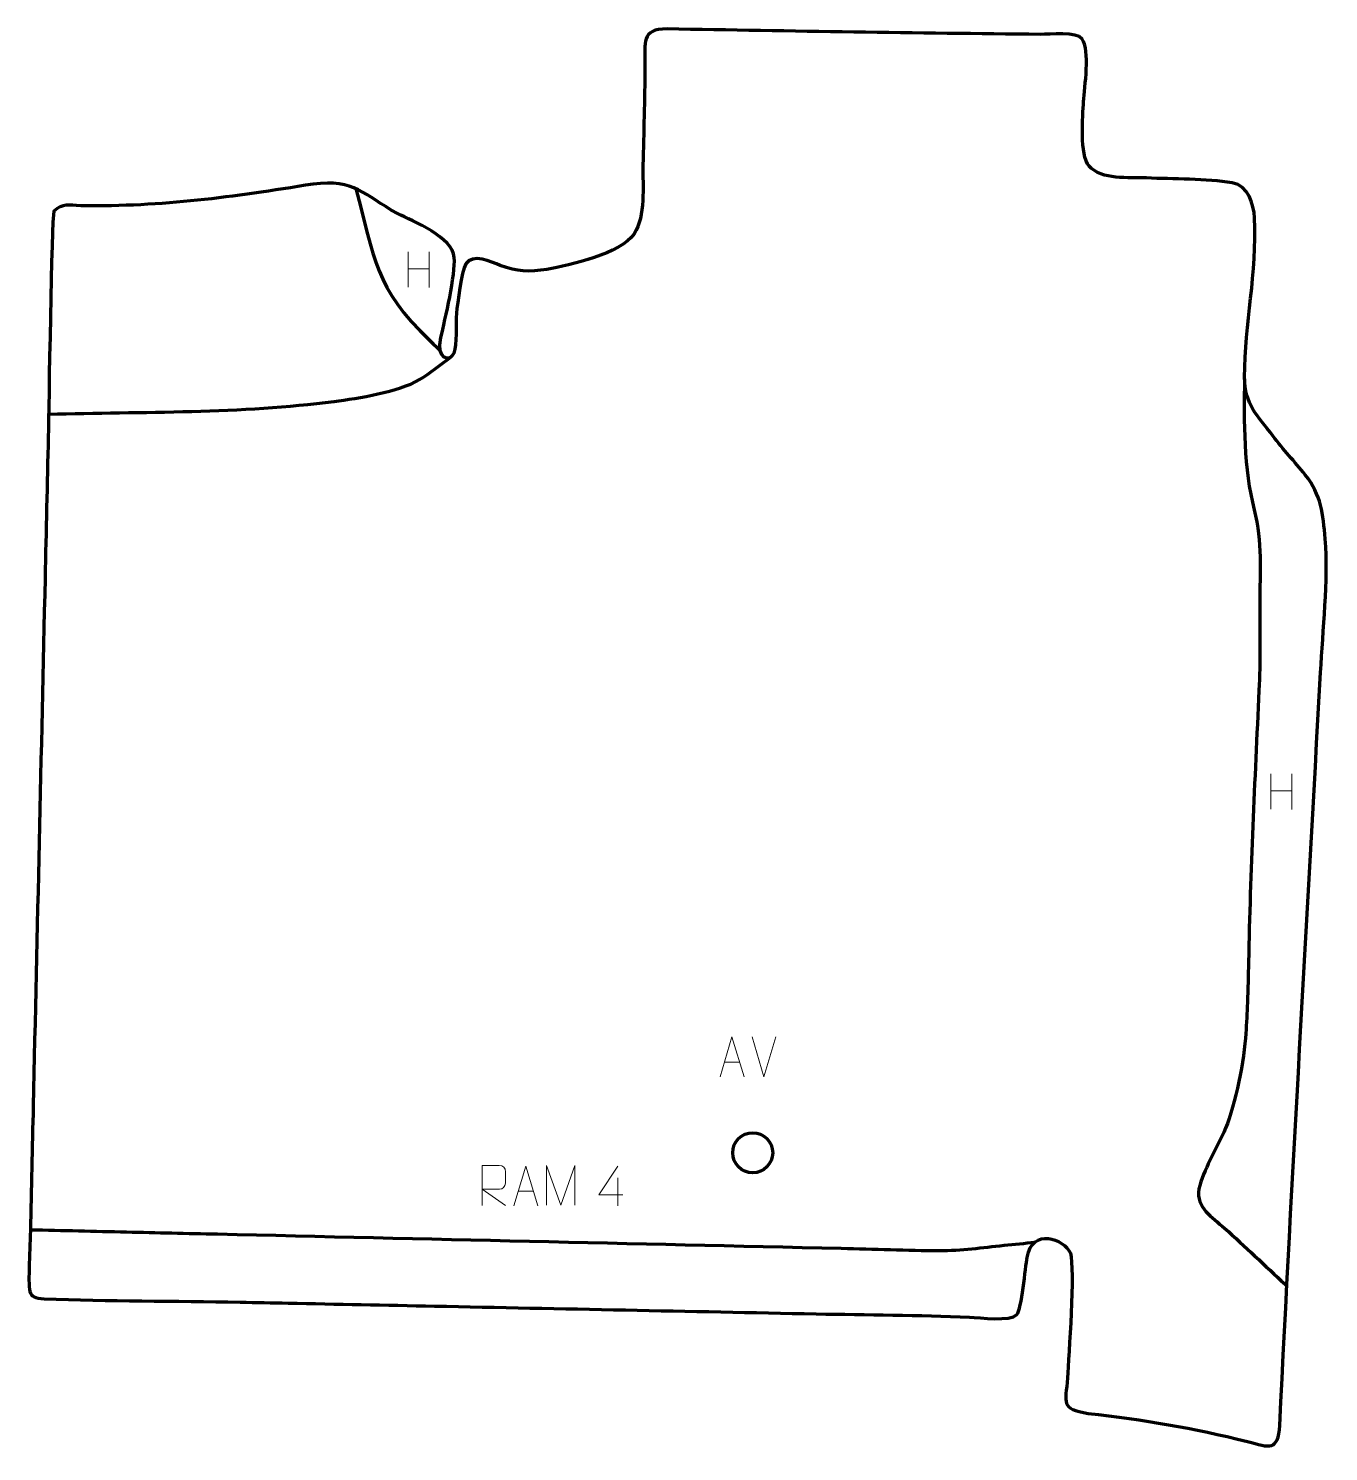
# Model space of a CAD drawing. Header units: millimetres. Extents: x -913 to -101, y 46 to 935.
import ezdxf

# ---------------------------------------------------------------- set-up
doc = ezdxf.new("R2010")
doc.units = ezdxf.units.MM
doc.header["$MEASUREMENT"] = 0
doc.layers.add('layer 2', color=7, linetype='Continuous')
doc.layers.add('layer 3', color=7, linetype='Continuous')

msp = doc.modelspace()

# ---------------------------------------------------------------- linework, layer by layer
at = {"layer": 'layer 2', "color": 140, "lineweight": 158}
for points, knots in [([(-708.3793, 834.9999), (-696.5573, 791.6883), (-696.6841, 772.8734), (-662.3642, 740.2951), (-662.3642, 740.2951), (-662.3642, 740.2951), (-659.9495, 738.003), (-659.9495, 738.003), (-659.9495, 738.003), (-659.9495, 738.003), (-657.7483, 735.9222), (-657.7483, 735.9222), (-657.7483, 735.9222), (-657.7483, 735.9222), (-655.5568, 733.8097), (-655.5568, 733.8097)], [0, 0, 0, 0, 0.2, 0.2, 0.2, 0.2, 0.4, 0.4, 0.4, 0.4, 0.6, 0.6, 0.6, 0.6, 1, 1, 1, 1]), ([(-900.2306, 694.0848), (-842.0342, 695.6367), (-779.4261, 694.4603), (-721.9479, 702.0628), (-721.9479, 702.0628), (-706.7643, 704.0711), (-681.7332, 707.8927), (-668.5618, 715.6206), (-668.5618, 715.6206), (-661.9028, 719.7007), (-655.432, 725.0019), (-649.0302, 729.5775)], [0, 0, 0, 0, 0.25, 0.25, 0.25, 0.25, 0.5, 0.5, 0.5, 0.5, 1, 1, 1, 1]), ([(-153.1468, 716.0489), (-153.7675, 689.8481), (-153.662, 659.7296), (-147.1345, 634.3129), (-147.1345, 634.3129), (-141.8984, 613.8533), (-143.6596, 596.1024), (-143.6382, 575.2599), (-143.6382, 575.2599), (-143.6196, 557.2456), (-143.2848, 539.4712), (-144.136, 521.469), (-144.136, 521.469), (-146.8099, 464.924), (-149.5619, 408.4175), (-150.6803, 351.8131), (-150.6803, 351.8131), (-150.8427, 343.3298), (-151.0567, 334.8592), (-151.3654, 326.3797), (-151.3654, 326.3797), (-151.6181, 319.9483), (-151.9293, 313.5306), (-152.3031, 307.1051), (-152.3031, 307.1051), (-153.2561, 291.0135), (-158.8812, 262.555), (-165.0524, 247.7994), (-165.0524, 247.7994), (-167.9999, 240.9986), (-171.6265, 234.3649), (-174.8292, 227.6529), (-174.8292, 227.6529), (-177.374, 222.1818), (-180.3374, 215.7259), (-181.7924, 209.8793), (-181.7924, 209.8793), (-183.2838, 197.8809), (-173.7382, 192.5696), (-165.6277, 185.3579), (-165.6277, 185.3579), (-152.8164, 173.9663), (-140.3967, 161.9816), (-127.8404, 150.2945), (-127.8404, 150.2945), (-127.8404, 150.2945), (-126.7355, 149.2678), (-126.7355, 149.2678)], [0, 0, 0, 0, 0.07692308, 0.07692308, 0.07692308, 0.07692308, 0.15384615, 0.15384615, 0.15384615, 0.15384615, 0.23076923, 0.23076923, 0.23076923, 0.23076923, 0.30769231, 0.30769231, 0.30769231, 0.30769231, 0.38461538, 0.38461538, 0.38461538, 0.38461538, 0.46153846, 0.46153846, 0.46153846, 0.46153846, 0.53846154, 0.53846154, 0.53846154, 0.53846154, 0.61538462, 0.61538462, 0.61538462, 0.61538462, 0.69230769, 0.69230769, 0.69230769, 0.69230769, 0.76923077, 0.76923077, 0.76923077, 0.76923077, 0.84615385, 0.84615385, 0.84615385, 0.84615385, 1, 1, 1, 1]), ([(-911.633, 184.4307), (-891.6507, 183.9724), (-871.6685, 183.514), (-851.6862, 183.0557), (-851.6862, 183.0557), (-832.7031, 182.6202), (-813.7199, 182.1848), (-794.7368, 181.7494), (-794.7368, 181.7494), (-664.8521, 178.7701), (-534.9674, 175.7908), (-405.0827, 172.8115), (-405.0827, 172.8115), (-384.7327, 172.339), (-364.0286, 171.4738), (-343.7167, 171.3976), (-343.7167, 171.3976), (-330.2111, 171.3469), (-316.8157, 173.3119), (-303.4076, 174.6779), (-303.4076, 174.6779), (-296.9575, 175.321), (-290.5075, 175.9641), (-284.0574, 176.6072)], [0, 0, 0, 0, 0.14285714, 0.14285714, 0.14285714, 0.14285714, 0.28571429, 0.28571429, 0.28571429, 0.28571429, 0.42857143, 0.42857143, 0.42857143, 0.42857143, 0.57142857, 0.57142857, 0.57142857, 0.57142857, 0.71428571, 0.71428571, 0.71428571, 0.71428571, 1, 1, 1, 1])]:
    msp.add_open_spline(points, degree=3, knots=knots, dxfattribs=at)
at = {"layer": 'layer 3', "color": 142, "lineweight": 200}
msp.add_ellipse((-460.4073, 232.5149), major_axis=(0, 12.5), ratio=1, dxfattribs=at)
at = {"layer": 'layer 3', "color": 242, "lineweight": 158}
msp.add_open_spline([(-780.6334, 139.1814), (-820.9292, 140.0203), (-863.0161, 139.6703), (-902.9936, 141.2823), (-902.9936, 141.2823), (-908.9783, 141.5236), (-911.0587, 142.6721), (-911.9012, 145.7462), (-911.9012, 145.7462), (-912.8344, 149.1515), (-912.5075, 156.6114), (-912.4043, 160.5169), (-912.4043, 160.5169), (-912.1988, 168.296), (-911.8322, 176.0619), (-911.647, 183.8409), (-911.647, 183.8409), (-911.0283, 209.8247), (-910.4778, 235.8101), (-909.8932, 261.7947), (-909.8932, 261.7947), (-907.4199, 371.7296), (-904.9466, 481.6645), (-902.4733, 591.5994), (-902.4733, 591.5994), (-901.81, 621.0819), (-901.1467, 650.5645), (-900.4834, 680.047), (-900.4834, 680.047), (-900.1305, 696.0388), (-898.4488, 816.1128), (-896.9595, 820.9075), (-896.9595, 820.9075), (-891.1896, 826.1004), (-887.6016, 824.4606), (-880.1384, 824.2914), (-880.1384, 824.2914), (-828.1579, 823.5429), (-785.9039, 829.6906), (-735.0183, 837.8238), (-735.0183, 837.8238), (-708.6773, 841.0473), (-703.7826, 831.293), (-682.3453, 819.4135), (-682.3453, 819.4135), (-672.1057, 814.3896), (-647.8652, 804.7911), (-646.8314, 791.9437), (-646.8314, 791.9437), (-645.976, 781.3138), (-652.5192, 753.3824), (-655.1832, 742.0137), (-655.1832, 742.0137), (-658.3198, 728.6224), (-649.5222, 725.8879), (-647.1491, 732.1184), (-647.1491, 732.1184), (-644.921, 737.9685), (-646.188, 749.8811), (-645.4956, 757.0909), (-645.4956, 757.0909), (-644.8647, 763.2342), (-642.3394, 783.3733), (-639.6438, 787.9317), (-639.6438, 787.9317), (-635.5153, 794.9135), (-623.8027, 789.0446), (-618.11, 786.9905), (-618.11, 786.9905), (-607.2833, 783.0837), (-600.3775, 782.7741), (-588.9144, 784.526), (-588.9144, 784.526), (-574.3173, 787.2902), (-542.97, 794.1491), (-534.3938, 806.7513), (-534.3938, 806.7513), (-527.2791, 818.144), (-529.2664, 836.3513), (-528.9551, 849.7301), (-528.9551, 849.7301), (-528.4801, 870.1481), (-527.9573, 890.5317), (-527.7394, 910.9569), (-527.7394, 910.9569), (-527.7394, 910.9569), (-527.7235, 912.4511), (-527.7235, 912.4511), (-527.7235, 912.4511), (-527.6098, 925.6665), (-530.3408, 935.0873), (-513.8455, 934.7846), (-513.8455, 934.7846), (-436.1699, 933.3657), (-358.4048, 932.1461), (-280.7213, 931.3731), (-280.7213, 931.3731), (-274.8731, 931.3149), (-257.9699, 933.336), (-254.508, 928.4595), (-254.508, 928.4595), (-249.6195, 921.5734), (-253.0766, 898.3649), (-253.6701, 889.4375), (-253.6701, 889.4375), (-254.2818, 880.2597), (-256.2749, 855.9512), (-250.2563, 849.0767), (-250.2563, 849.0767), (-242.4833, 840.1986), (-225.5087, 842.1036), (-214.4278, 841.6406), (-214.4278, 841.6406), (-197.8987, 840.9729), (-176.8715, 841.13), (-160.8881, 838.6232), (-160.8881, 838.6232), (-150.7242, 837.0291), (-147.5296, 825.4773), (-146.8675, 816.7662), (-146.8675, 816.7662), (-145.2475, 782.0992), (-152.976, 750.7488), (-153.1723, 717.1675), (-153.1723, 717.1675), (-152.9458, 699.8929), (-145.2924, 693.3396), (-135.4077, 680.4408), (-135.4077, 680.4408), (-128.9046, 671.9546), (-122.0084, 664.3689), (-115.1952, 656.2163), (-115.1952, 656.2163), (-105.1213, 643.3177), (-104.2153, 631.8532), (-102.7089, 616.1151), (-102.7089, 616.1151), (-100.6858, 589.8008), (-104.2345, 559.2608), (-105.6835, 532.5503), (-105.6835, 532.5503), (-114.2035, 375.744), (-123.4586, 218.9539), (-131.1617, 62.1069), (-131.1617, 62.1069), (-132.28, 45.8024), (-137.3118, 48.3788), (-151.3032, 52.0241), (-151.3032, 52.0241), (-185.3947, 60.7395), (-215.9242, 65.5815), (-250.7765, 69.6454), (-250.7765, 69.6454), (-268.5142, 72.5139), (-264.8324, 76.0176), (-263.8078, 91.8435), (-263.8078, 91.8435), (-262.9564, 105.678), (-259, 160.0987), (-261.9544, 169.7296), (-261.9544, 169.7296), (-266.2229, 178.9815), (-285.351, 185.9274), (-289.0439, 167.1351), (-289.0439, 167.1351), (-289.9851, 160.9458), (-292.4023, 134.6418), (-295.3973, 131.3346), (-295.3973, 131.3346), (-299.3057, 127.0189), (-318.5207, 129.4892), (-324.924, 129.7867), (-324.924, 129.7867), (-356.541, 131.217), (-389.0099, 131.215), (-420.7483, 131.8605), (-420.7483, 131.8605), (-500.2229, 133.4769), (-579.6976, 135.0941), (-659.1722, 136.7106), (-659.1722, 136.7106), (-689.6624, 137.3308), (-720.1527, 137.9511), (-750.643, 138.5713), (-750.643, 138.5713), (-760.6398, 138.7746), (-770.6366, 138.978), (-780.6334, 139.1814)], degree=3, knots=[0, 0, 0, 0, 0.02083333, 0.02083333, 0.02083333, 0.02083333, 0.04166667, 0.04166667, 0.04166667, 0.04166667, 0.0625, 0.0625, 0.0625, 0.0625, 0.08333333, 0.08333333, 0.08333333, 0.08333333, 0.10416667, 0.10416667, 0.10416667, 0.10416667, 0.125, 0.125, 0.125, 0.125, 0.14583333, 0.14583333, 0.14583333, 0.14583333, 0.16666667, 0.16666667, 0.16666667, 0.16666667, 0.1875, 0.1875, 0.1875, 0.1875, 0.20833333, 0.20833333, 0.20833333, 0.20833333, 0.22916667, 0.22916667, 0.22916667, 0.22916667, 0.25, 0.25, 0.25, 0.25, 0.27083333, 0.27083333, 0.27083333, 0.27083333, 0.29166667, 0.29166667, 0.29166667, 0.29166667, 0.3125, 0.3125, 0.3125, 0.3125, 0.33333333, 0.33333333, 0.33333333, 0.33333333, 0.35416667, 0.35416667, 0.35416667, 0.35416667, 0.375, 0.375, 0.375, 0.375, 0.39583333, 0.39583333, 0.39583333, 0.39583333, 0.41666667, 0.41666667, 0.41666667, 0.41666667, 0.4375, 0.4375, 0.4375, 0.4375, 0.45833333, 0.45833333, 0.45833333, 0.45833333, 0.47916667, 0.47916667, 0.47916667, 0.47916667, 0.5, 0.5, 0.5, 0.5, 0.52083333, 0.52083333, 0.52083333, 0.52083333, 0.54166667, 0.54166667, 0.54166667, 0.54166667, 0.5625, 0.5625, 0.5625, 0.5625, 0.58333333, 0.58333333, 0.58333333, 0.58333333, 0.60416667, 0.60416667, 0.60416667, 0.60416667, 0.625, 0.625, 0.625, 0.625, 0.64583333, 0.64583333, 0.64583333, 0.64583333, 0.66666667, 0.66666667, 0.66666667, 0.66666667, 0.6875, 0.6875, 0.6875, 0.6875, 0.70833333, 0.70833333, 0.70833333, 0.70833333, 0.72916667, 0.72916667, 0.72916667, 0.72916667, 0.75, 0.75, 0.75, 0.75, 0.77083333, 0.77083333, 0.77083333, 0.77083333, 0.79166667, 0.79166667, 0.79166667, 0.79166667, 0.8125, 0.8125, 0.8125, 0.8125, 0.83333333, 0.83333333, 0.83333333, 0.83333333, 0.85416667, 0.85416667, 0.85416667, 0.85416667, 0.875, 0.875, 0.875, 0.875, 0.89583333, 0.89583333, 0.89583333, 0.89583333, 0.91666667, 0.91666667, 0.91666667, 0.91666667, 0.9375, 0.9375, 0.9375, 0.9375, 0.95833333, 0.95833333, 0.95833333, 0.95833333, 1, 1, 1, 1], dxfattribs=at)
at = {"layer": 'layer 3', "color": 250, "lineweight": 9}
for points in [[(-675.6544, 795.5498), (-675.6544, 795.5498), (-675.6544, 773.3571), (-675.6544, 773.3571)], [(-662.5387, 795.5498), (-662.5387, 795.5498), (-662.5387, 773.1995), (-662.5387, 773.1995)], [(-675.6369, 784.9074), (-675.6369, 784.9074), (-662.5387, 784.9074), (-662.5387, 784.9074)], [(-136.786, 469.4064), (-136.786, 469.4064), (-136.786, 447.2137), (-136.786, 447.2137)], [(-123.6703, 469.4064), (-123.6703, 469.4064), (-123.6703, 447.0561), (-123.6703, 447.0561)], [(-136.7685, 458.764), (-136.7685, 458.764), (-123.6703, 458.764), (-123.6703, 458.764)], [(-453.3636, 279.9053), (-453.3636, 279.9053), (-460.6854, 304.8589), (-460.6854, 304.8589)], [(-446.0417, 304.8589), (-446.0417, 304.8589), (-453.3635, 279.9053), (-453.3635, 279.9053)], [(-478.0005, 289.162), (-478.0005, 289.162), (-468.5048, 289.162), (-468.5048, 289.162)], [(-544.5703, 216.9263), (-544.5703, 216.9263), (-544.5703, 199.2616), (-544.5703, 199.2616)], [(-606.8777, 208.5212), (-606.8777, 208.5212), (-597.382, 208.5212), (-597.382, 208.5212)]]:
    msp.add_open_spline(points, degree=3, dxfattribs=at)
for points, knots in [([(-480.7231, 279.9126), (-480.7231, 279.9126), (-473.3521, 304.8661), (-473.3521, 304.8661), (-473.3521, 304.8661), (-473.3521, 304.8661), (-465.7822, 279.9126), (-465.7822, 279.9126)], [0, 0, 0, 0, 0.33333333, 0.33333333, 0.33333333, 0.33333333, 1, 1, 1, 1]), ([(-629.4993, 199.5896), (-629.4993, 199.5896), (-629.4993, 224.5431), (-629.4993, 224.5431), (-629.4993, 224.5431), (-625.9045, 224.5431), (-622.309, 224.5431), (-618.7138, 224.5431), (-618.7138, 224.5431), (-616.3885, 224.5054), (-614.8312, 223.0154), (-614.8353, 220.649), (-614.8353, 220.649), (-614.8357, 218.6135), (-614.8357, 215.5541), (-614.8353, 213.5181), (-614.8353, 213.5181), (-614.8418, 211.6426), (-616.6541, 209.7008), (-618.6636, 209.6817), (-618.6636, 209.6817), (-618.6636, 209.6817), (-629.4993, 209.6817), (-629.4993, 209.6817), (-629.4993, 209.6817), (-629.4993, 209.6817), (-614.8446, 199.5896), (-614.8446, 199.5896)], [0, 0, 0, 0, 0.125, 0.125, 0.125, 0.125, 0.25, 0.25, 0.25, 0.25, 0.375, 0.375, 0.375, 0.375, 0.5, 0.5, 0.5, 0.5, 0.625, 0.625, 0.625, 0.625, 0.75, 0.75, 0.75, 0.75, 1, 1, 1, 1]), ([(-609.6003, 199.2718), (-609.6003, 199.2718), (-602.2293, 224.2253), (-602.2293, 224.2253), (-602.2293, 224.2253), (-602.2293, 224.2253), (-594.6594, 199.2718), (-594.6594, 199.2718)], [0, 0, 0, 0, 0.33333333, 0.33333333, 0.33333333, 0.33333333, 1, 1, 1, 1]), ([(-589.2061, 199.6931), (-589.2061, 199.6931), (-589.2061, 224.651), (-589.2061, 224.651), (-589.2061, 224.651), (-589.2061, 224.651), (-580.281, 199.6931), (-580.281, 199.6931), (-580.281, 199.6931), (-580.281, 199.6931), (-571.5211, 224.6505), (-571.5211, 224.6505), (-571.5211, 224.6505), (-571.5211, 224.6505), (-571.5211, 199.6931), (-571.5211, 199.6931)], [0, 0, 0, 0, 0.2, 0.2, 0.2, 0.2, 0.4, 0.4, 0.4, 0.4, 0.6, 0.6, 0.6, 0.6, 1, 1, 1, 1]), ([(-541.6262, 206.1652), (-541.6262, 206.1652), (-556.4479, 206.1652), (-556.4479, 206.1652), (-556.4479, 206.1652), (-556.4479, 206.1652), (-544.5703, 224.2357), (-544.5703, 224.2357)], [0, 0, 0, 0, 0.33333333, 0.33333333, 0.33333333, 0.33333333, 1, 1, 1, 1])]:
    msp.add_open_spline(points, degree=3, knots=knots, dxfattribs=at)

doc.saveas('drawing.dxf')
